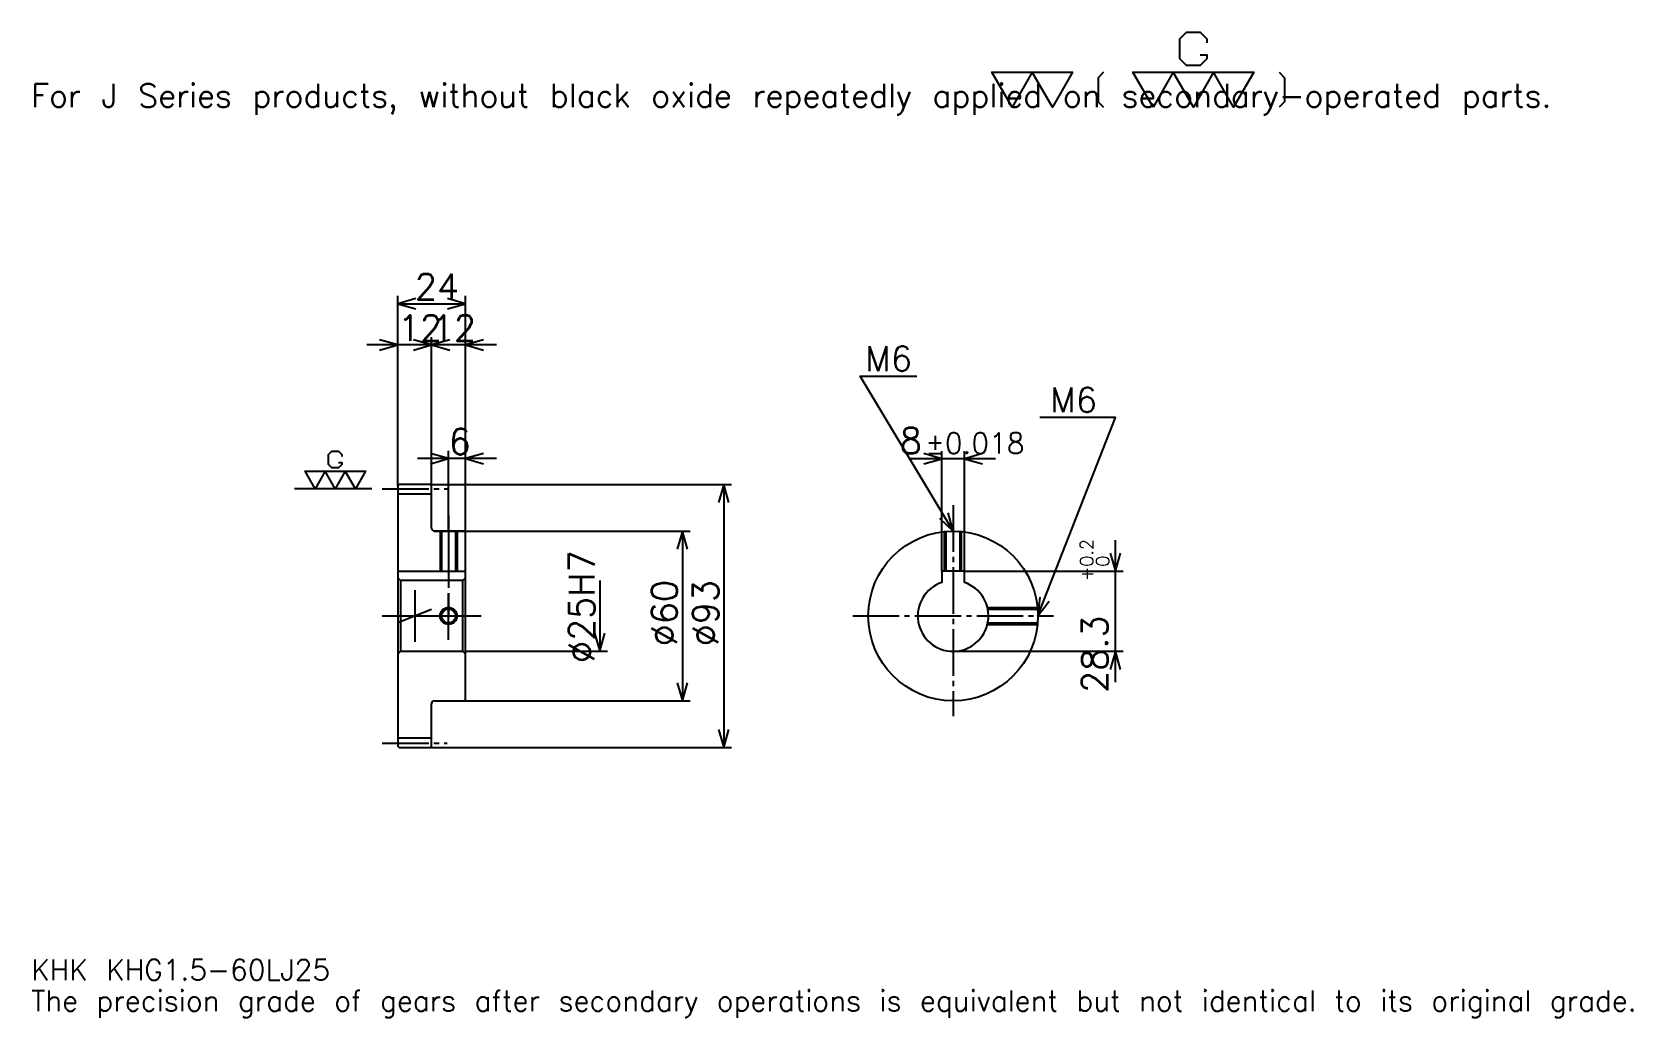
# Model space of a CAD drawing. Extents: x 19 to 585, y 7 to 355.
import ezdxf

# ---------------------------------------------------------------- set-up
doc = ezdxf.new("R2010")
doc.units = 0
doc.linetypes.add('DASHDOT', pattern=[21.913044, 16.434783, -1.826087, 1.826087, -1.826087])
doc.layers.get('0').update_dxf_attribs({"linetype": 'CONTINUOUS'})
doc.layers.add('DASHDOT', color=6, linetype='DASHDOT')
doc.styles.add('KANJI', font='TXT', dxfattribs={"bigfont": 'BIGFONT'})

msp = doc.modelspace()

# ---------------------------------------------------------------- linework, layer by layer
at = {"color": 5}
for p, q in [((147.913055, 195.32608), (147.913055, 261.978241)), ((171.913055, 195.32608), (171.913055, 261.978241)), ((147.913055, 259.239136), (171.913055, 259.239136)), ((170.869583, 244.630432), (136.956528, 244.630432)), ((182.869568, 244.630432), (148.956528, 244.630432)), ((159.913055, 195.32608), (159.913055, 247.369568)), ((182.869568, 204.456512), (154.956528, 204.456512)), ((165.913055, 195.32608), (165.913055, 207.195648)), ((359.304382, 204.391296), (329.391296, 204.391296)), ((340.347839, 164.626083), (340.347839, 207.130432)), ((348.347839, 164.626083), (348.347839, 207.130432)), ((147.913055, 194.82608), (147.913055, 195.32608)), ((159.413055, 195.32608), (171.913055, 195.32608)), ((159.913055, 194.82608), (159.913055, 195.32608)), ((165.913055, 178.82608), (165.913055, 195.32608)), ((165.913055, 178.82608), (165.913055, 195.32608)), ((171.913055, 195.32608), (265.956543, 195.32608)), ((171.913055, 178.32608), (171.913055, 195.32608)), ((263.217407, 195.32608), (263.217407, 102.32608)), ((160.913055, 178.82608), (171.913055, 178.82608)), ((171.913055, 178.82608), (251.347839, 178.82608)), ((248.608704, 178.82608), (248.608704, 118.82608)), ((401.739136, 125.36956), (401.739136, 175.582596)), ((348.347839, 164.626083), (404.478271, 164.626083)), ((219.391312, 161.32608), (219.391312, 136.32608)), ((171.913055, 136.32608), (222.130432, 136.32608)), ((344.347839, 136.32608), (404.478271, 136.32608)), ((160.913055, 118.82608), (171.913055, 118.82608)), ((171.913055, 118.82608), (251.347839, 118.82608)), ((159.413055, 102.32608), (171.913055, 102.32608)), ((171.913055, 102.32608), (265.956543, 102.32608))]:
    msp.add_line(p, q, dxfattribs=at)
at = {"color": 7}
for p, q in [((138.782623, 193.82608), (111.391312, 193.82608)), ((153.913055, 157.956512), (153.913055, 139.695648))]:
    msp.add_line(p, q, dxfattribs=at)
at = {"color": 4}
for p, q in [((147.913055, 191.95108), (159.913055, 191.95108)), ((147.913055, 164.626083), (171.913055, 164.626083)), ((148.913055, 161.32608), (148.913055, 136.32608)), ((170.913055, 161.32608), (171.913055, 162.32608)), ((170.913055, 136.32608), (171.913055, 135.32608)), ((147.913055, 105.70108), (159.913055, 105.70108))]:
    msp.add_line(p, q, dxfattribs=at)
at = {"color": 7}
for points in [[(431.686951, 347.212158), (434.060852, 347.212158), (434.060852, 345.787811), (431.686951, 343.41391), (426.939117, 343.41391), (424.565186, 345.787811), (424.565186, 352.909546), (426.939117, 355.283478), (431.686951, 355.283478), (434.060852, 352.909546), (434.060852, 351.485229)], [(365.217377, 328.695648), (358.095642, 341.040009), (386.582581, 341.040009), (379.460846, 328.695648), (372.339111, 341.040009), (365.217377, 328.695648)], [(397.502594, 341.040009), (395.603455, 339.140869), (395.603455, 330.594788), (397.502594, 328.695648)], [(415.06955, 328.695648), (407.947815, 341.040009), (450.678253, 341.040009), (443.556519, 328.695648), (436.434753, 341.040009), (429.313049, 328.695648), (422.191284, 341.040009), (415.06955, 328.695648)], [(459.699097, 341.040009), (461.598236, 339.140869), (461.598236, 330.594788), (459.699097, 328.695648)], [(127.004364, 203.084351), (128.191315, 203.084351), (128.191315, 202.372162), (127.004364, 201.185211), (124.630447, 201.185211), (123.443489, 202.372162), (123.443489, 205.933044), (124.630447, 207.119995), (127.004364, 207.119995), (128.191315, 205.933044), (128.191315, 205.220856)], [(118.695663, 193.82608), (115.134796, 199.99826), (136.500015, 199.99826), (132.939148, 193.82608), (129.378265, 199.99826), (125.817398, 193.82608), (122.256531, 199.99826), (118.695663, 193.82608)]]:
    msp.add_lwpolyline(points, dxfattribs=at)
at = {"color": 5}
for points in [[(154.304367, 261.065216), (147.913055, 259.239136), (154.304367, 257.413025)], [(165.521759, 257.413025), (171.913055, 259.239136), (165.521759, 261.065216)], [(141.521744, 242.804352), (147.913055, 244.630432), (141.521744, 246.456512)], [(153.521744, 242.804352), (159.913055, 244.630432), (153.521744, 246.456512)], [(166.304352, 246.456512), (159.913055, 244.630432), (166.304352, 242.804352)], [(178.304352, 246.456512), (171.913055, 244.630432), (178.304352, 242.804352)], [(344.347839, 178.82608), (311.478271, 233.608688), (331.565247, 233.608688)], [(374.347839, 148.82608), (401.739136, 219), (375.078247, 219)], [(159.521759, 202.630432), (165.913055, 204.456512), (159.521759, 206.282608)], [(178.304352, 206.282608), (171.913055, 204.456512), (178.304352, 202.630432)], [(333.956543, 202.565216), (340.347839, 204.391296), (333.956543, 206.217377)], [(354.739136, 206.217377), (348.347839, 204.391296), (354.739136, 202.565216)], [(265.043488, 188.934784), (263.217407, 195.32608), (261.391296, 188.934784)], [(339.493683, 183.367065), (344.347839, 178.82608), (342.625397, 185.246094)], [(250.434799, 172.434784), (248.608704, 178.82608), (246.782623, 172.434784)], [(399.913055, 171.01738), (401.739136, 164.626083), (403.565216, 171.01738)], [(374.970734, 155.443893), (374.347839, 148.82608), (378.372925, 154.115906)], [(217.565216, 142.717392), (219.391312, 136.32608), (221.217407, 142.717392)], [(403.565216, 129.934784), (401.739136, 136.32608), (399.913055, 129.934784)], [(246.782623, 125.217384), (248.608704, 118.82608), (250.434799, 125.217384)], [(261.391296, 108.717384), (263.217407, 102.32608), (265.043488, 108.717384)]]:
    msp.add_lwpolyline(points, dxfattribs=at)
at = {"color": 4}
for points in [[(159.913055, 179.82608), (159.913055, 194.82608), (159.413055, 195.32608), (148.413055, 195.32608), (147.913055, 194.82608), (147.913055, 135.32608)], [(160.913055, 118.82608), (171.413055, 118.82608), (171.913055, 119.32608), (171.913055, 178.32608), (171.413055, 178.82608), (160.913055, 178.82608)], [(162.913055, 178.82608), (162.913055, 164.626083)], [(163.453049, 178.82608), (163.453049, 164.626083)], [(168.373047, 178.82608), (168.373047, 164.626083)], [(168.913055, 178.82608), (168.913055, 164.626083)], [(341.347839, 164.626083), (341.347839, 178.675705)], [(341.887817, 164.626083), (341.887817, 178.725052)], [(346.807861, 164.626083), (346.807861, 178.725052)], [(347.347839, 164.626083), (347.347839, 178.675705)], [(348.347839, 160.668793), (348.347839, 164.626083), (340.347839, 164.626083), (340.347839, 160.668793)], [(147.913055, 135.32608), (148.913055, 136.32608), (170.913055, 136.32608), (170.913055, 161.32608), (148.913055, 161.32608), (147.913055, 162.32608)], [(356.482483, 151.82608), (374.197449, 151.82608)], [(356.603394, 151.286087), (374.246826, 151.286087)], [(356.482483, 145.82608), (374.197449, 145.82608)], [(356.603394, 146.366074), (374.246826, 146.366074)], [(147.913055, 135.32608), (147.913055, 102.82608), (148.413055, 102.32608), (159.413055, 102.32608), (159.913055, 102.82608), (159.913055, 117.82608)]]:
    msp.add_lwpolyline(points, dxfattribs=at)
for centre, radius in [((344.347839, 148.82608), 30), ((165.913055, 148.82608), 2.46)]:
    msp.add_circle(centre, radius, dxfattribs=at)
at = {"color": 7}
msp.add_circle((165.913055, 148.82608), 3, dxfattribs=at)
at = {"color": 4}
for centre, radius, start, end in [((160.913055, 179.82608), 1, 180, 270), ((344.347839, 148.82608), 12.5, 108.66292518, 71.33707482), ((160.913055, 117.82608), 1, 90, 180)]:
    msp.add_arc(centre, radius, start, end, dxfattribs=at)
at = {"layer": 'DASHDOT', "color": 7}
for p, q in [((142.434799, 193.82608), (165.391312, 193.82608)), ((344.347839, 187.956512), (344.347839, 113.347824)), ((165.913055, 178.82608), (165.913055, 148.82608)), ((142.434799, 148.82608), (177.391312, 148.82608)), ((147.913055, 146.462616), (159.913055, 151.189545)), ((308.869568, 148.82608), (379.826111, 148.82608)), ((142.434799, 103.82608), (165.391312, 103.82608))]:
    msp.add_line(p, q, dxfattribs=at)
for points in [[(165.913055, 184.304337), (165.913055, 159.147827)], [(165.913055, 140.347824), (165.913055, 157.304337)], [(157.434799, 148.82608), (174.391312, 148.82608)]]:
    msp.add_lwpolyline(points, dxfattribs=at)

# ---------------------------------------------------------------- texts
at = {"color": 7, "style": 'KANJI'}
for s, height, p in [('For J Series products, without black oxide repeatedly applied on secondary-operated parts.', 8.217391, (18.26087, 328.695648)), ('24', 9.130435, (153.978271, 260.699982)), ('12', 9.130435, (147.978271, 246.091309)), ('12', 9.130435, (159.978271, 246.091309)), ('M6', 8.765218, (313.304382, 235.434784)), ('M6', 8.765218, (378.730438, 220.82608)), ('8', 9.130435, (325.500793, 206.217377)), ('6', 9.130435, (165.945663, 205.917389)), ('%%p0.018', 7.304348, (334.538818, 206.217377)), ('KHK KHG1.5-60LJ25', 7.304348, (18.26087, 20.086956)), ('The precision grade of gears after secondary operations is equivalent but not identical to its original grade.', 7.304348, (18.26087, 9.130435))]:
    msp.add_text(s, height=height, dxfattribs=at).set_placement(p)
for s, height, p in [('%%c25H7', 9.130435, (217.565216, 132.16304)), ('0.2', 4.565217, (393.886963, 166.245117)), ('+', 4.565217, (393.886963, 161.13208)), ('0', 4.565217, (399.547852, 166.245117)), ('%%c60', 9.130435, (246.782623, 138.097824)), ('%%c93', 9.130435, (261.391296, 138.097824)), ('28.3', 9.130435, (399, 121.611938))]:
    msp.add_text(s, height=height, rotation=90, dxfattribs=at).set_placement(p)

doc.saveas('drawing.dxf')
